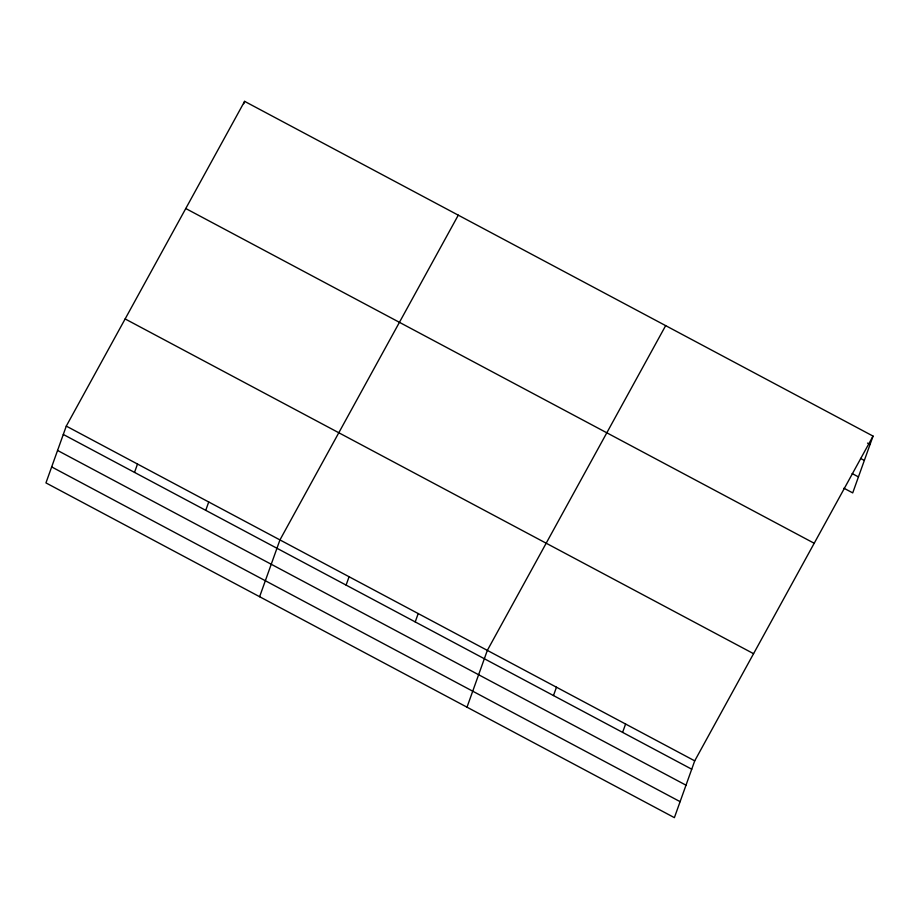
<?xml version="1.0" encoding="UTF-8"?>
<svg xmlns="http://www.w3.org/2000/svg" width="919" height="919" viewBox="0 0 919 919"><rect width="100%" height="100%" fill="white"/><g stroke="black" fill="none" stroke-linecap="round" stroke-linejoin="round"><path stroke-width="1.38" d="M66.283 426.106L45.95 482.9L674.385 817.646L694.718 760.852L873.05 436.1L244.615 101.354L66.283 426.106L694.718 760.852M243.765 103.732L244.615 101.354M134.519 472.4L137.505 464.049M205.741 510.332L208.728 501.981M259.618 596.718L279.95 539.924L458.282 215.161M346.095 585.093L349.082 576.741M415.216 621.91L418.214 613.559M467.001 707.182L487.334 650.388L665.666 325.625M553.479 695.557L556.466 687.205M622.6 732.374L625.598 724.034M873.05 436.1L852.717 492.894L843.918 488.207M867.547 443.107L870.063 444.451M860.563 458.42L864.331 460.43M852.154 473.561L858.438 476.904M185.764 208.521L814.2 543.267M125.133 318.939L753.569 653.685M63.296 434.457L691.731 769.203M57.575 450.448L686.011 785.194M51.671 466.921L680.106 801.655"/></g></svg>
